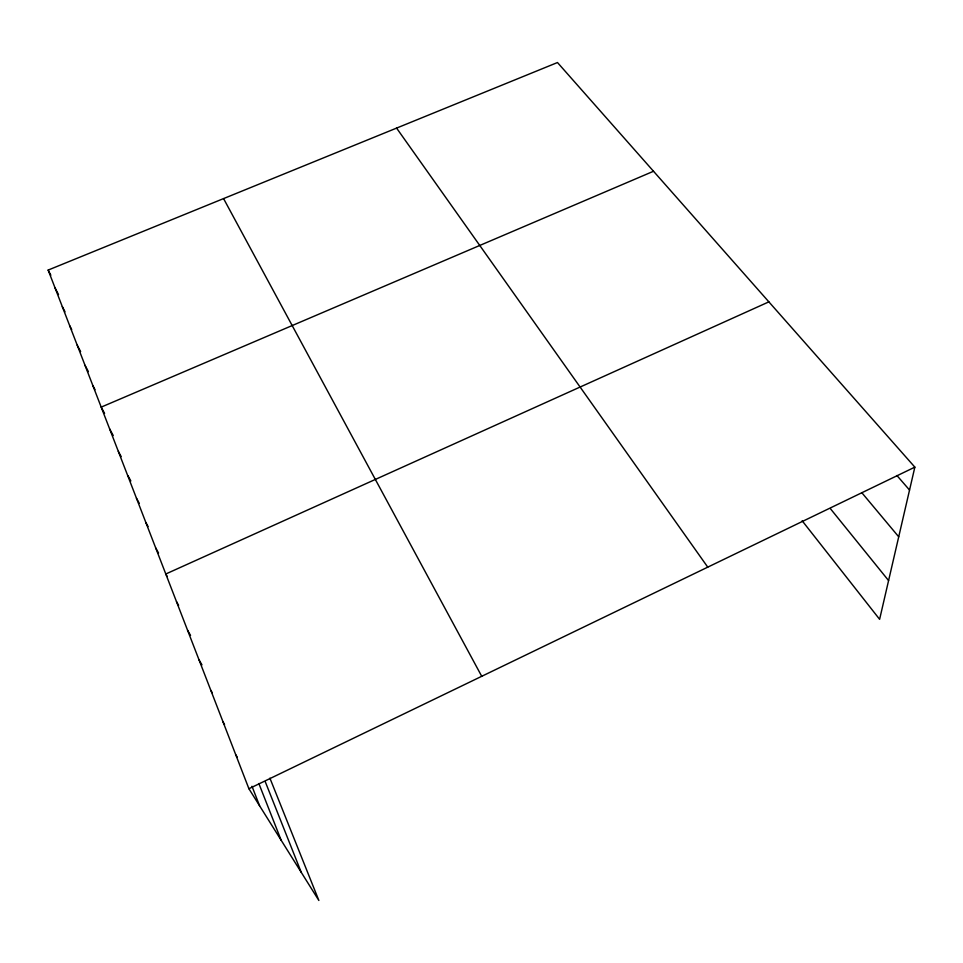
<?xml version="1.0" encoding="UTF-8"?>
<svg xmlns="http://www.w3.org/2000/svg" width="963" height="963" viewBox="0 0 963 963"><rect width="100%" height="100%" fill="white"/><g stroke="black" fill="none" stroke-linecap="round" stroke-linejoin="round"><path stroke-width="1.44" d="M269.917 778.164L318.861 900.465L248.911 788.733L48.15 270.073L557.481 62.535L914.85 467.139L879.616 619.317L802.143 520.766M248.911 788.733L914.85 467.139M768.871 301.864L165.792 573.996L167.201 576.476M653.516 171.258L101.199 407.12L104.582 413.38M896.938 475.529L909.541 490.059M861.813 492.695L898.72 536.812M830.335 508.584L888.584 580.569M396.587 128.103L707.757 567.147M235.779 754.787L237.319 757.303M223.091 722.033L224.548 724.441M210.849 690.399L212.317 692.866M199.016 659.836L201.977 664.867M187.568 630.271L190.554 635.399M176.506 601.67L178.612 605.342M155.717 547.971L158.558 553.003M145.943 522.716L148.085 526.544M136.457 498.22L139.322 503.372M127.971 475.746L130.848 480.946M118.317 451.358L121.194 456.606M109.638 428.92L113.237 435.529M223.572 198.595L481.729 676.303M92.99 385.91L95.024 389.69M85.009 365.29L88.391 371.622M77.233 345.223L80.627 351.579M69.673 325.687L71.707 329.515M62.318 306.667L65.015 311.783M55.144 288.13L58.514 294.558M48.15 270.073L50.846 275.225M265.198 781.547L301.238 872.309M258.854 783.521L281.172 840.266M251.981 786.277L259.577 805.766"/></g></svg>
